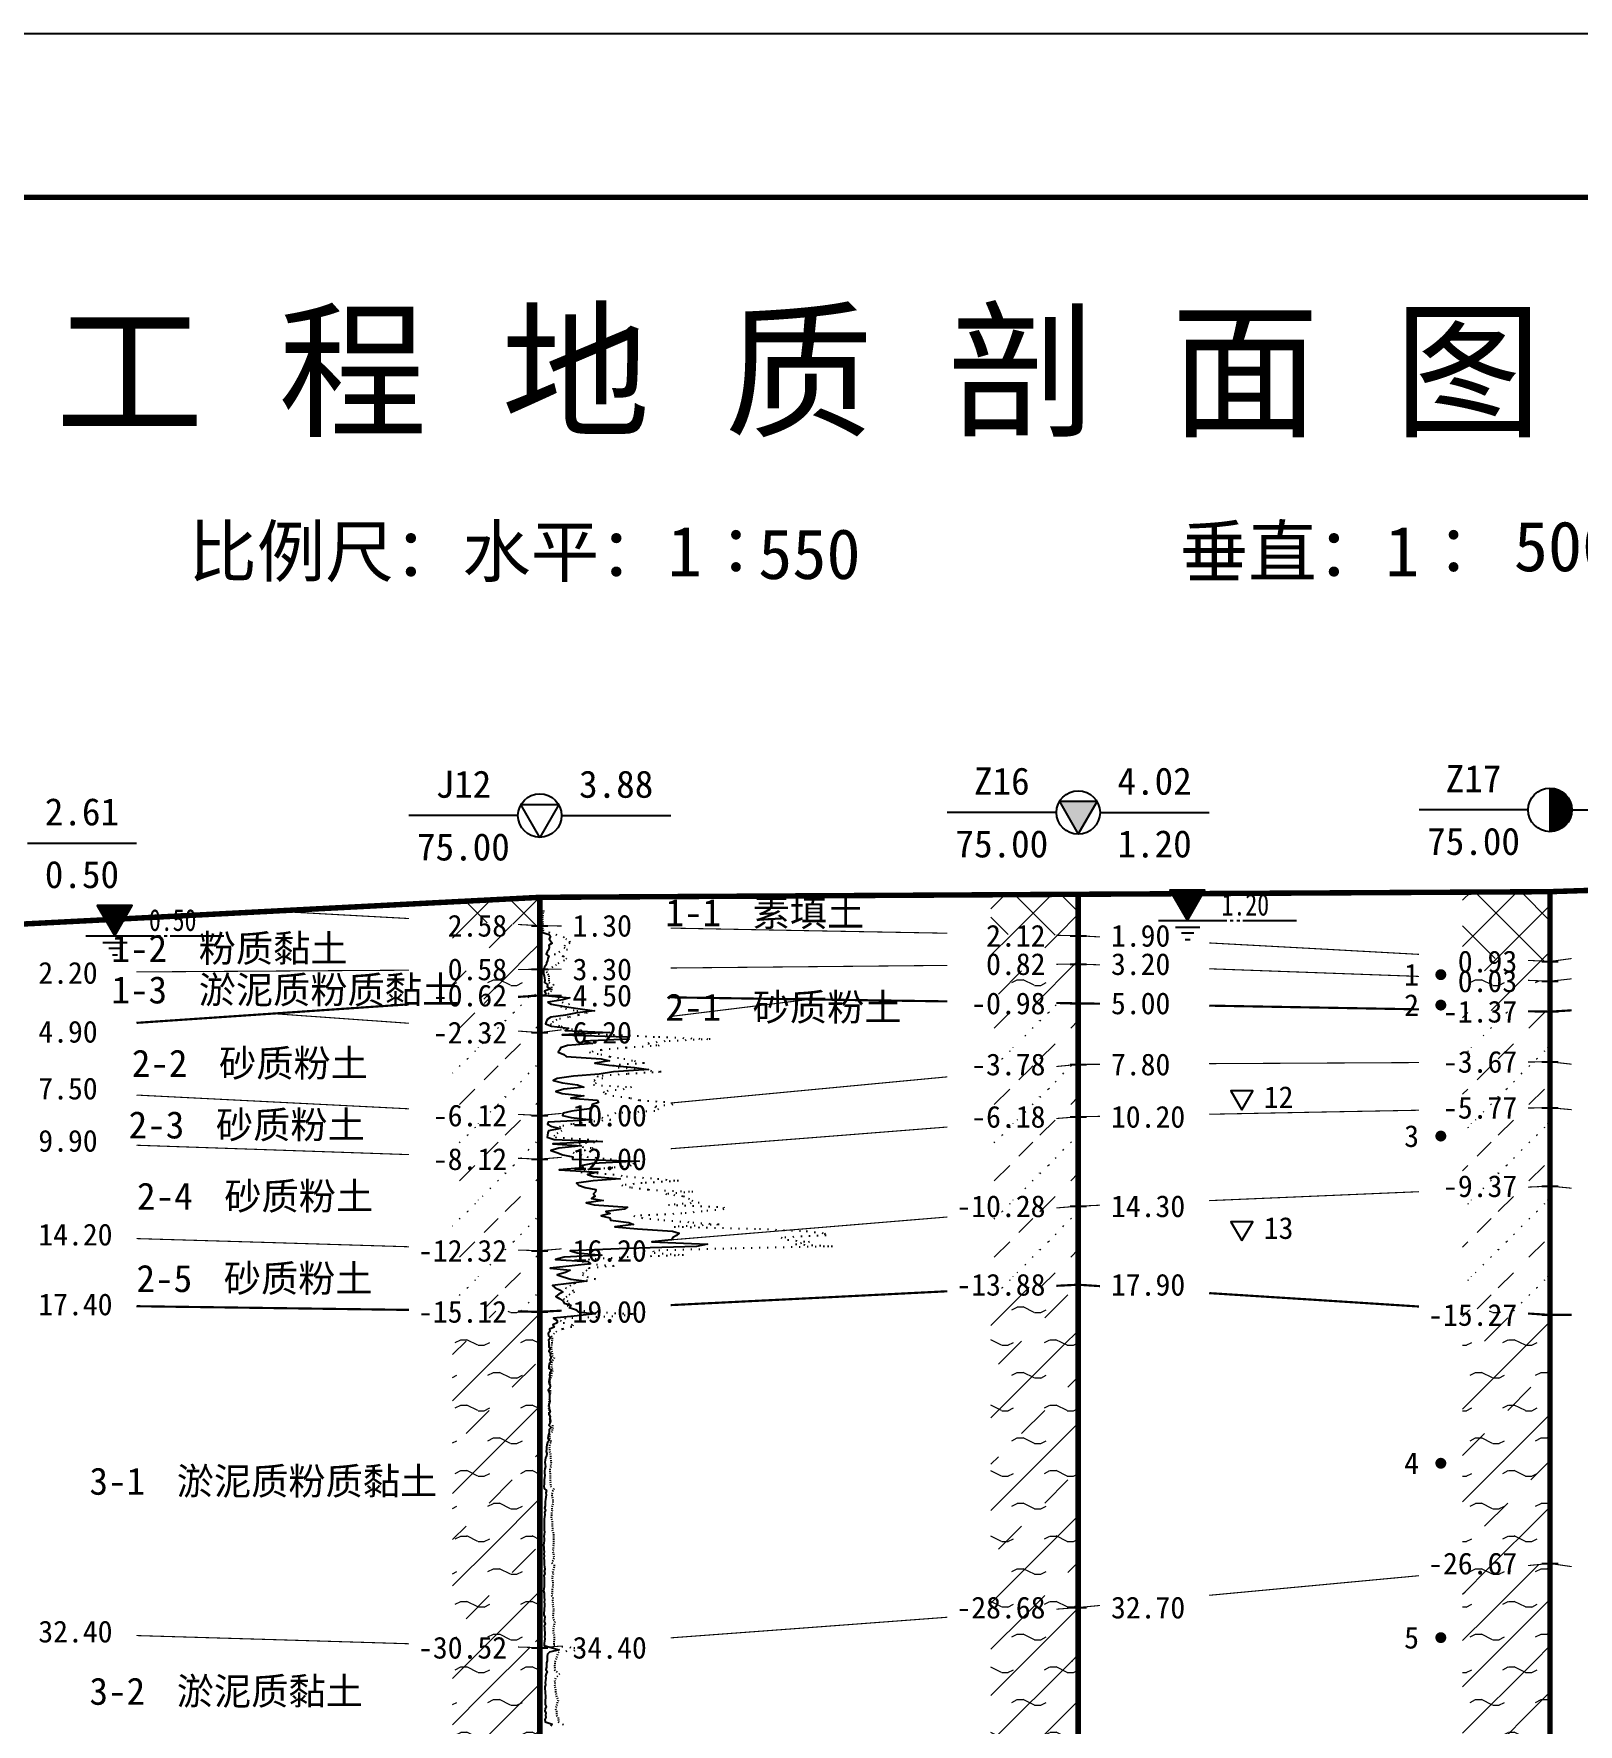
# Model space of a CAD drawing. Extents: x -37 to 3540, y -1485 to 297.
# Drawn here: x 1433.6 to 1575.1, y 142 to 297 of the extents above; entities that cross this region are included whole.
import ezdxf
from ezdxf.enums import TextEntityAlignment as Align

# ---------------------------------------------------------------- set-up
doc = ezdxf.new("R2010")
doc.units = 0
doc.linetypes.add('DOT', pattern=[6.35, 0, -6.35])
doc.layers.get('0').update_dxf_attribs({"linetype": 'CONTINUOUS'})
for name, color, linetype in [('CURVE', 200, 'CONTINUOUS'), ('FRAME', 7, 'CONTINUOUS'), ('HOLE', 41, 'CONTINUOUS'), ('SAMPLE', 1, 'CONTINUOUS'), ('STRATUM', 241, 'CONTINUOUS')]:
    doc.layers.add(name, color=color, linetype=linetype)
doc.layers.add('HATCH', color=7, linetype='CONTINUOUS', lineweight=13)
doc.styles.add('ST', font='')
doc.styles.get('ST').set_extended_font_data('SimSun')
pattern_1 = [(45, (1308.7487, 0), (-2.12132, 2.12132), [10, 0]), (135, (1308.7487, 0), (-2.12132, -2.12132), [10, 0])]
pattern_2 = [(45, (1308.7487, 0), (-4.24264, 4.24264), [10, 0]), (45, (1309.8097, -3.182), (-2.12132, 6.36396), [3, -3])]
pattern_3 = [(45, (1308.7487, 0), (-4.24264, 4.24264), [10, 0]), (45, (1309.8097, -3.182), (-2.12132, 6.36396), [3, -3]), (26.565, (1309.8228, -0.2536), (5.999823, 5.999812), [0.567, -12.849]), (0, (1309.256, -0.2536), (0, 6), [0.567, -5.433]), (26.565, (1307.1674, 0), (5.999823, 5.999812), [0.567, -12.849]), (0, (1307.6745, 0.2536), (0, 6), [0.567, -5.433]), (153.435, (1309.2558, -0.2536), (-5.999818, -5e-06), [1.134, -12.2826]), (26.565, (1312.8228, 2.7464), (5.999823, 5.999812), [0.567, -12.849]), (0, (1312.256, 2.7464), (0, 6), [0.567, -5.433]), (26.565, (1310.1674, 3), (5.999823, 5.999812), [0.567, -12.849]), (0, (1310.6745, 3.2536), (0, 6), [0.567, -5.433]), (153.435, (1312.2558, 2.7464), (-5.999818, -5e-06), [1.134, -12.2826])]
pattern_4 = [(45, (1308.7487, 0), (-7e-07, 6.99998), [1.97196, -7.92754]), (45, (1311.5615, 2.829), (-7e-07, 6.99998), [1.99367, -7.90583]), (45, (1313.816, 5.082), (-7e-07, 6.99998), [1.81361, -8.08588]), (26.565, (1308.7487, 3.5), (7, 7), [0.0965, -15.55598]), (36.8699, (1309.4487, 4.2), (7, 7), [0.19775, -34.80225]), (315, (1312.2487, 6.976), (6.99998, 1e-06), [0.03305, -9.86644]), (26.565, (1312.2487, 0), (7, 7), [0.14475, -15.50773]), (26.565, (1312.9487, 0.7), (7, 7), [0.10528, -15.5472]), (90, (1313.299, 1.05), (-7, -5e-07), [0.02877, -6.97123]), (26.565, (1313.6487, 1.4), (7, 7), [0.09101, -31.21394]), (36.8699, (1314.3487, 2.1), (7, 7), [0.11069, -34.88931]), (45, (1315.0487, 2.8), (-2e-07, 6.99998), [0.10911, -9.79038]), (315, (1315.663, 3.548), (6.99998, 1e-06), [0.03305, -9.86644]), (36.8699, (1310.1487, 4.9), (7, 7), [0.10224, -34.89776]), (53.1301, (1310.8487, 5.6), (14, 21), [0.13438, -34.86562]), (53.1301, (1311.5487, 6.3), (14, 21), [0.12625, -34.87375])]
pattern_5 = [(45, (1308.7487, 0), (-2.12132, 2.12132), [10, 0]), (26.565, (1309.8228, -0.2536), (5.999823, 5.999812), [0.567, -12.849]), (0, (1309.256, -0.2536), (0, 6), [0.567, -5.433]), (26.565, (1307.1674, 0), (5.999823, 5.999812), [0.567, -12.849]), (0, (1307.6745, 0.2536), (0, 6), [0.567, -5.433]), (153.435, (1309.2558, -0.2536), (-5.999818, -5e-06), [1.134, -12.2826]), (26.565, (1312.8228, 2.7464), (5.999823, 5.999812), [0.567, -12.849]), (0, (1312.256, 2.7464), (0, 6), [0.567, -5.433]), (26.565, (1310.1674, 3), (5.999823, 5.999812), [0.567, -12.849]), (0, (1310.6745, 3.2536), (0, 6), [0.567, -5.433]), (153.435, (1312.2558, 2.7464), (-5.999818, -5e-06), [1.134, -12.2826])]

# ---------------------------------------------------------------- blocks, each defined once
blk = doc.blocks.new('图头_剖面图A3')
at = {"style": 'ST'}
for s, height, p in [('工 程 地 质 剖 面 图', 10, (-15.09, 10.79)), ('比例尺：水平：1∶            垂直：1∶', 4.6, (-11.5, -5.76))]:
    blk.add_text(s, height=height, dxfattribs=at).set_placement(p, align=Align.MIDDLE_CENTER)
for tag, height, p in [('01_剖面号', 10, (64.41, 11.39)), ('02_横向比例', 4.6, (-18.82, -5.99)), ('03＿纵向比例', 4.6, (50.43, -5.28))]:
    blk.add_attdef(tag, text='', height=height, dxfattribs=at).set_placement(p, align=Align.MIDDLE_LEFT)
blk = doc.blocks.new('H_cpt_hole')
for p, q in [((-1.73, 1), (1.73, 1)), ((0, -2), (-1.73, 1)), ((1.73, 1), (0, -2))]:
    blk.add_line(p, q)
blk.add_circle((0, 0), 2)
blk = doc.blocks.new('H_spt_hole')
blk.add_hatch(color=256).paths.add_polyline_path([(1.73, 1), (-1.73, 1), (0, -2)])
blk.add_lwpolyline([(0, -2), (1.73, 1), (-1.73, 1)], close=True)
blk.add_circle((0, 0), 2)
blk = doc.blocks.new('H_sam_hole')
blk.add_line((0, 2), (0, -2))
at = {"const_width": 2}
blk.add_lwpolyline([(0, -1, 0.414214), (1, 0, 0.414214), (0, 1, 1)], format="xyb", dxfattribs=at)
blk.add_circle((0, 0), 2)
blk = doc.blocks.new('SampleSoilUndisturbed')
at = {"const_width": 0.5}
blk.add_lwpolyline([(-0.25, 0, 1), (0.25, 0, 1)], format="xyb", close=True, dxfattribs=at)
blk = doc.blocks.new('TrigonHollow')
blk.add_lwpolyline([(0, -1.15), (1, 0.58), (-1, 0.58)], close=True)
blk = doc.blocks.new('Gwl')
blk.add_lwpolyline([(0, 0, 0, 3.22, 0), (0, 2.79, 3.22, 3.22, 0)], format="xyseb")
blk.add_lwpolyline([(0, 0), (1.61, 2.79), (-1.61, 2.79)], close=True)
for points in [[(-2.63, 0), (3.61, 0)], [(3.93, 0), (4.21, 0)], [(4.53, 0), (4.8, 0)], [(5.09, 0), (9.99, 0)], [(-1.09, -0.61), (1.16, -0.61)], [(-0.54, -1.14), (0.61, -1.14)], [(-0.19, -1.74), (0.26, -1.74)]]:
    blk.add_lwpolyline(points)
at = {"style": 'ST', "width": 0.8}
blk.add_attdef('*GWL', (3.14, 0.45), '', height=2, dxfattribs=at)

msp = doc.modelspace()

# ---------------------------------------------------------------- hatches: boundary and pattern name
at = {"layer": 'HATCH'}
h = msp.add_hatch(dxfattribs=at)
h.set_pattern_fill('STT', color=50, style=0)
h.set_pattern_definition(pattern_1)
h.paths.add_polyline_path([(1479.92, 217.82), (1471.92, 217.41), (1471.92, 215.66), (1479.92, 215.22)])
h.paths.add_polyline_path([(1470.71, 213.73), (1477.41, 213.73), (1477.41, 216.67), (1470.71, 216.67)], flags=9)
h = msp.add_hatch(dxfattribs=at)
h.set_pattern_fill('STT', color=50, style=0)
h.set_pattern_definition(pattern_1)
h.paths.add_polyline_path([(1529.26, 218.1), (1521.26, 218.06), (1521.26, 214.45), (1529.26, 214.3)])
h.paths.add_polyline_path([(1520.05, 212.81), (1526.75, 212.81), (1526.75, 215.73), (1520.05, 215.73)], flags=9)
h = msp.add_hatch(dxfattribs=at)
h.set_pattern_fill('STT', color=50, style=0)
h.set_pattern_definition(pattern_1)
h.paths.add_polyline_path([(1572.49, 218.34), (1564.49, 218.29), (1564.49, 212.37), (1572.49, 211.94)])
h.paths.add_polyline_path([(1563.28, 210.45), (1569.97, 210.45), (1569.97, 213.38), (1563.28, 213.38)], flags=9)
h = msp.add_hatch(dxfattribs=at)
h.set_pattern_fill('FZNT', color=32, style=0)
h.set_pattern_definition(pattern_2)
h.paths.add_polyline_path([(1479.92, 215.22), (1471.92, 215.66), (1471.92, 211.17), (1479.92, 211.22)])
h.paths.add_polyline_path([(1470.71, 209.73), (1477.41, 209.73), (1477.41, 212.67), (1470.71, 212.67)], flags=9)
h.paths.add_polyline_path([(1470.71, 213.73), (1477.41, 213.73), (1477.41, 216.67), (1470.71, 216.67)], flags=9)
h = msp.add_hatch(dxfattribs=at)
h.set_pattern_fill('FZNT', color=32, style=0)
h.set_pattern_definition(pattern_2)
h.paths.add_polyline_path([(1529.26, 214.3), (1521.26, 214.45), (1521.26, 211.62), (1529.26, 211.7)])
h.paths.add_polyline_path([(1520.05, 210.21), (1526.75, 210.21), (1526.75, 213.15), (1520.05, 213.15)], flags=9)
h.paths.add_polyline_path([(1520.05, 212.81), (1526.75, 212.81), (1526.75, 215.73), (1520.05, 215.73)], flags=9)
h = msp.add_hatch(dxfattribs=at)
h.set_pattern_fill('YNFNT', color=251, style=0)
h.set_pattern_definition(pattern_3)
h.paths.add_polyline_path([(1479.92, 211.22), (1471.92, 211.17), (1471.92, 208.28), (1479.92, 208.82)])
h.paths.add_polyline_path([(1469.28, 207.33), (1477.41, 207.33), (1477.41, 210.27), (1469.28, 210.27)], flags=9)
h.paths.add_polyline_path([(1470.71, 209.73), (1477.41, 209.73), (1477.41, 212.67), (1470.71, 212.67)], flags=9)
h = msp.add_hatch(dxfattribs=at)
h.set_pattern_fill('YNFNT', color=251, style=0)
h.set_pattern_definition(pattern_3)
h.paths.add_polyline_path([(1529.26, 211.7), (1521.26, 211.62), (1521.26, 208.22), (1529.26, 208.1)])
h.paths.add_polyline_path([(1518.62, 206.61), (1526.75, 206.61), (1526.75, 209.55), (1518.62, 209.55)], flags=9)
h.paths.add_polyline_path([(1520.05, 210.21), (1526.75, 210.21), (1526.75, 213.15), (1520.05, 213.15)], flags=9)
h = msp.add_hatch(dxfattribs=at)
h.set_pattern_fill('FZNT', color=32, style=0)
h.set_pattern_definition(pattern_2)
h.paths.add_polyline_path([(1572.49, 211.94), (1564.49, 212.37), (1564.49, 210.42), (1572.49, 210.13)])
h.paths.add_polyline_path([(1563.28, 208.65), (1569.97, 208.65), (1569.97, 211.58), (1563.28, 211.58)], flags=9)
h.paths.add_polyline_path([(1563.28, 210.45), (1569.97, 210.45), (1569.97, 213.38), (1563.28, 213.38)], flags=9)
h = msp.add_hatch(dxfattribs=at)
h.set_pattern_fill('YNFNT', color=251, style=0)
h.set_pattern_definition(pattern_3)
h.paths.add_polyline_path([(1572.49, 210.13), (1564.49, 210.42), (1564.49, 207.48), (1572.49, 207.34)])
h.paths.add_polyline_path([(1561.85, 205.85), (1569.97, 205.85), (1569.97, 208.78), (1561.85, 208.78)], flags=9)
h.paths.add_polyline_path([(1563.28, 208.65), (1569.97, 208.65), (1569.97, 211.58), (1563.28, 211.58)], flags=9)
h = msp.add_hatch(dxfattribs=at)
h.set_pattern_fill('SZFT', color=52, style=0)
h.set_pattern_definition(pattern_4)
h.paths.add_polyline_path([(1479.92, 208.82), (1471.92, 208.28), (1471.92, 205.99), (1479.92, 205.42)])
h.paths.add_polyline_path([(1469.28, 203.93), (1477.41, 203.93), (1477.41, 206.87), (1469.28, 206.87)], flags=9)
h.paths.add_polyline_path([(1469.28, 207.33), (1477.41, 207.33), (1477.41, 210.27), (1469.28, 210.27)], flags=9)
h = msp.add_hatch(dxfattribs=at)
h.set_pattern_fill('SZFT', color=52, style=0)
h.set_pattern_definition(pattern_4)
h.paths.add_polyline_path([(1529.26, 208.1), (1521.26, 208.22), (1521.26, 201.74), (1529.26, 202.5)])
h.paths.add_polyline_path([(1518.62, 201.01), (1526.75, 201.01), (1526.75, 203.95), (1518.62, 203.95)], flags=9)
h.paths.add_polyline_path([(1518.62, 206.61), (1526.75, 206.61), (1526.75, 209.55), (1518.62, 209.55)], flags=9)
h = msp.add_hatch(dxfattribs=at)
h.set_pattern_fill('SZFT', color=52, style=0)
h.set_pattern_definition(pattern_4)
h.paths.add_polyline_path([(1572.49, 207.34), (1564.49, 207.48), (1564.49, 202.69), (1572.49, 202.74)])
h.paths.add_polyline_path([(1561.85, 201.25), (1569.97, 201.25), (1569.97, 204.18), (1561.85, 204.18)], flags=9)
h.paths.add_polyline_path([(1561.85, 205.85), (1569.97, 205.85), (1569.97, 208.78), (1561.85, 208.78)], flags=9)
h = msp.add_hatch(dxfattribs=at)
h.set_pattern_fill('SZFT', color=52, style=0)
h.set_pattern_definition(pattern_4)
h.paths.add_polyline_path([(1479.92, 205.42), (1471.92, 205.99), (1471.92, 198.23), (1479.92, 197.82)])
h.paths.add_polyline_path([(1469.28, 196.33), (1477.41, 196.33), (1477.41, 199.27), (1469.28, 199.27)], flags=9)
h.paths.add_polyline_path([(1469.28, 203.93), (1477.41, 203.93), (1477.41, 206.87), (1469.28, 206.87)], flags=9)
h = msp.add_hatch(dxfattribs=at)
h.set_pattern_fill('SZFT', color=52, style=0)
h.set_pattern_definition(pattern_4)
h.paths.add_polyline_path([(1529.26, 202.5), (1521.26, 201.74), (1521.26, 197.07), (1529.26, 197.7)])
h.paths.add_polyline_path([(1518.62, 196.21), (1526.75, 196.21), (1526.75, 199.15), (1518.62, 199.15)], flags=9)
h.paths.add_polyline_path([(1518.62, 201.01), (1526.75, 201.01), (1526.75, 203.95), (1518.62, 203.95)], flags=9)
h = msp.add_hatch(dxfattribs=at)
h.set_pattern_fill('SZFT', color=52, style=0)
h.set_pattern_definition(pattern_4)
h.paths.add_polyline_path([(1572.49, 202.74), (1564.49, 202.69), (1564.49, 198.38), (1572.49, 198.53)])
h.paths.add_polyline_path([(1561.85, 197.05), (1569.97, 197.05), (1569.97, 199.95), (1561.85, 199.95)], flags=9)
h.paths.add_polyline_path([(1561.85, 201.25), (1569.97, 201.25), (1569.97, 204.18), (1561.85, 204.18)], flags=9)
h = msp.add_hatch(dxfattribs=at)
h.set_pattern_fill('SZFT', color=52, style=0)
h.set_pattern_definition(pattern_4)
h.paths.add_polyline_path([(1572.49, 198.53), (1564.49, 198.38), (1564.49, 191), (1572.49, 191.34)])
h.paths.add_polyline_path([(1561.85, 189.85), (1569.97, 189.85), (1569.97, 192.78), (1561.85, 192.78)], flags=9)
h.paths.add_polyline_path([(1561.85, 197.05), (1569.97, 197.05), (1569.97, 199.95), (1561.85, 199.95)], flags=9)
h = msp.add_hatch(dxfattribs=at)
h.set_pattern_fill('SZFT', color=52, style=0)
h.set_pattern_definition(pattern_4)
h.paths.add_polyline_path([(1479.92, 197.82), (1471.92, 198.23), (1471.92, 194.1), (1479.92, 193.82)])
h.paths.add_polyline_path([(1469.28, 192.33), (1477.41, 192.33), (1477.41, 195.27), (1469.28, 195.27)], flags=9)
h.paths.add_polyline_path([(1469.28, 196.33), (1477.41, 196.33), (1477.41, 199.27), (1469.28, 199.27)], flags=9)
h = msp.add_hatch(dxfattribs=at)
h.set_pattern_fill('SZFT', color=52, style=0)
h.set_pattern_definition(pattern_4)
h.paths.add_polyline_path([(1529.26, 197.7), (1521.26, 197.07), (1521.26, 188.84), (1529.26, 189.5)])
h.paths.add_polyline_path([(1517.19, 188.01), (1526.75, 188.01), (1526.75, 190.95), (1517.19, 190.95)], flags=9)
h.paths.add_polyline_path([(1518.62, 196.21), (1526.75, 196.21), (1526.75, 199.15), (1518.62, 199.15)], flags=9)
h = msp.add_hatch(dxfattribs=at)
h.set_pattern_fill('SZFT', color=52, style=0)
h.set_pattern_definition(pattern_4)
h.paths.add_polyline_path([(1479.92, 193.82), (1471.92, 194.1), (1471.92, 185.66), (1479.92, 185.42)])
h.paths.add_polyline_path([(1467.85, 183.93), (1477.41, 183.93), (1477.41, 186.87), (1467.85, 186.87)], flags=9)
h.paths.add_polyline_path([(1469.28, 192.33), (1477.41, 192.33), (1477.41, 195.27), (1469.28, 195.27)], flags=9)
h = msp.add_hatch(dxfattribs=at)
h.set_pattern_fill('SZFT', color=52, style=0)
h.set_pattern_definition(pattern_4)
h.paths.add_polyline_path([(1572.49, 191.34), (1564.49, 191), (1564.49, 180.05), (1572.49, 179.53)])
h.paths.add_polyline_path([(1560.42, 178.05), (1569.97, 178.05), (1569.97, 180.97), (1560.42, 180.97)], flags=9)
h.paths.add_polyline_path([(1561.85, 189.85), (1569.97, 189.85), (1569.97, 192.78), (1561.85, 192.78)], flags=9)
h = msp.add_hatch(dxfattribs=at)
h.set_pattern_fill('SZFT', color=52, style=0)
h.set_pattern_definition(pattern_4)
h.paths.add_polyline_path([(1529.26, 189.5), (1521.26, 188.84), (1521.26, 181.9), (1529.26, 182.3)])
h.paths.add_polyline_path([(1517.19, 180.81), (1526.75, 180.81), (1526.75, 183.75), (1517.19, 183.75)], flags=9)
h.paths.add_polyline_path([(1517.19, 188.01), (1526.75, 188.01), (1526.75, 190.95), (1517.19, 190.95)], flags=9)
h = msp.add_hatch(dxfattribs=at)
h.set_pattern_fill('SZFT', color=52, style=0)
h.set_pattern_definition(pattern_4)
h.paths.add_polyline_path([(1479.92, 185.42), (1471.92, 185.66), (1471.92, 179.93), (1479.92, 179.82)])
h.paths.add_polyline_path([(1467.85, 178.34), (1477.41, 178.34), (1477.41, 181.25), (1467.85, 181.25)], flags=9)
h.paths.add_polyline_path([(1467.85, 183.93), (1477.41, 183.93), (1477.41, 186.87), (1467.85, 186.87)], flags=9)
h = msp.add_hatch(dxfattribs=at)
h.set_pattern_fill('YNFNT', color=251, style=0)
h.set_pattern_definition(pattern_3)
h.paths.add_polyline_path([(1529.26, 182.3), (1521.26, 181.9), (1521.26, 152.1), (1529.26, 152.7)])
h.paths.add_polyline_path([(1517.19, 151.21), (1526.75, 151.21), (1526.75, 154.15), (1517.19, 154.15)], flags=9)
h.paths.add_polyline_path([(1517.19, 180.81), (1526.75, 180.81), (1526.75, 183.75), (1517.19, 183.75)], flags=9)
h = msp.add_hatch(dxfattribs=at)
h.set_pattern_fill('YNFNT', color=251, style=0)
h.set_pattern_definition(pattern_3)
h.paths.add_polyline_path([(1479.92, 179.82), (1471.92, 179.93), (1471.92, 149.26), (1479.92, 149.02)])
h.paths.add_polyline_path([(1467.85, 147.53), (1477.41, 147.53), (1477.41, 150.47), (1467.85, 150.47)], flags=9)
h.paths.add_polyline_path([(1467.85, 178.34), (1477.41, 178.34), (1477.41, 181.25), (1467.85, 181.25)], flags=9)
h = msp.add_hatch(dxfattribs=at)
h.set_pattern_fill('YNFNT', color=251, style=0)
h.set_pattern_definition(pattern_3)
h.paths.add_polyline_path([(1572.49, 179.53), (1564.49, 180.05), (1564.49, 155.99), (1572.49, 156.74)])
h.paths.add_polyline_path([(1560.42, 155.25), (1569.97, 155.25), (1569.97, 158.18), (1560.42, 158.18)], flags=9)
h.paths.add_polyline_path([(1560.42, 178.05), (1569.97, 178.05), (1569.97, 180.97), (1560.42, 180.97)], flags=9)
h = msp.add_hatch(dxfattribs=at)
h.set_pattern_fill('YNNT', color=251, style=0)
h.set_pattern_definition(pattern_5)
h.paths.add_polyline_path([(1572.49, 156.74), (1564.49, 155.99), (1564.49, 138.62), (1572.49, 138.34)])
h.paths.add_polyline_path([(1560.42, 136.85), (1569.97, 136.85), (1569.97, 139.78), (1560.42, 139.78)], flags=9)
h.paths.add_polyline_path([(1560.42, 155.25), (1569.97, 155.25), (1569.97, 158.18), (1560.42, 158.18)], flags=9)
h = msp.add_hatch(dxfattribs=at)
h.set_pattern_fill('YNNT', color=251, style=0)
h.set_pattern_definition(pattern_5)
h.paths.add_polyline_path([(1529.26, 152.7), (1521.26, 152.1), (1521.26, 139.73), (1529.26, 139.9)])
h.paths.add_polyline_path([(1517.19, 138.41), (1526.75, 138.41), (1526.75, 141.35), (1517.19, 141.35)], flags=9)
h.paths.add_polyline_path([(1517.19, 151.21), (1526.75, 151.21), (1526.75, 154.15), (1517.19, 154.15)], flags=9)
h = msp.add_hatch(dxfattribs=at)
h.set_pattern_fill('YNNT', color=251, style=0)
h.set_pattern_definition(pattern_5)
h.paths.add_polyline_path([(1479.92, 149.02), (1471.92, 149.26), (1471.92, 138.97), (1479.92, 138.82)])
h.paths.add_polyline_path([(1467.85, 137.33), (1477.41, 137.33), (1477.41, 140.27), (1467.85, 140.27)], flags=9)
h.paths.add_polyline_path([(1467.85, 147.53), (1477.41, 147.53), (1477.41, 150.47), (1467.85, 150.47)], flags=9)

# ---------------------------------------------------------------- linework, layer by layer
at = {"layer": 'CURVE', "color": 100, "linetype": 'DOT', "ltscale": 0.1}
msp.add_lwpolyline([(1479.92, 217.42), (1479.92, 217.22), (1479.93, 217.02), (1479.93, 216.82), (1480.27, 216.62), (1480.23, 216.42), (1480.19, 216.22), (1480.16, 216.02), (1480.14, 215.82), (1480.18, 215.62), (1480.2, 215.42), (1480.19, 215.22), (1480.18, 215.02), (1480.18, 214.82), (1480.73, 214.62), (1481.38, 214.42), (1482.07, 214.22), (1482.29, 214.02), (1482.65, 213.82), (1482.67, 213.62), (1482.22, 213.42), (1482.12, 213.22), (1482.47, 213.02), (1481.76, 212.82), (1481.25, 212.62), (1482.07, 212.42), (1482.38, 212.22), (1482.19, 212.02), (1481.66, 211.82), (1481.43, 211.62), (1481.11, 211.42), (1480.7, 211.22), (1480.53, 211.02), (1480.67, 210.82), (1480.74, 210.62), (1480.75, 210.42), (1480.74, 210.22), (1480.74, 210.02), (1481.21, 209.82), (1481, 209.62), (1481, 209.42), (1480.97, 209.22), (1480.64, 209.02), (1481.14, 208.82), (1481.65, 208.62), (1481.47, 208.42), (1481.96, 208.22), (1482.65, 208.02), (1481.84, 207.82), (1482.26, 207.62), (1483.3, 207.42), (1484.26, 207.22), (1483.46, 207.02), (1482.55, 206.82), (1481.47, 206.62), (1481.17, 206.42), (1480.9, 206.22), (1481.85, 206.02), (1482.09, 205.82), (1483.8, 205.62), (1483.08, 205.42), (1486.65, 205.22), (1490.81, 205.02), (1495.53, 204.82), (1491.4, 204.62), (1489.83, 204.42), (1490.86, 204.22), (1487.84, 204.02), (1485.54, 203.82), (1484.46, 203.62), (1485.52, 203.42), (1486.32, 203.22), (1487.61, 203.02), (1488.6, 202.82), (1489.5, 202.62), (1486.63, 202.42), (1487.09, 202.22), (1489.34, 202.02), (1491.03, 201.82), (1487.92, 201.62), (1485.16, 201.42), (1485.7, 201.22), (1484.86, 201.02), (1485.07, 200.82), (1484.84, 200.62), (1488.33, 200.42), (1487.65, 200.22), (1485.77, 200.02), (1485.89, 199.82), (1486.61, 199.62), (1488.22, 199.42), (1489.07, 199.22), (1491.98, 199.02), (1492.11, 198.82), (1490.47, 198.62), (1490.79, 198.42), (1490.47, 198.22), (1486.89, 198.02), (1486.21, 197.82), (1485.6, 197.62), (1486.43, 197.42), (1484.52, 197.22), (1482.84, 197.02), (1481.79, 196.82), (1481.61, 196.62), (1481.95, 196.42), (1481.58, 196.22), (1481.2, 196.02), (1481.34, 195.82), (1484.32, 195.62), (1485.67, 195.42), (1483.63, 195.22), (1483.08, 195.02), (1484.8, 194.82), (1484.08, 194.62), (1482.97, 194.42), (1483.67, 194.22), (1484.24, 194.02), (1486.38, 193.82), (1487.26, 193.62), (1488.51, 193.42), (1488.3, 193.22), (1486.62, 193.02), (1484.03, 192.82), (1483.69, 192.62), (1486.65, 192.42), (1487.87, 192.22), (1490.72, 192.02), (1492.62, 191.82), (1489.29, 191.62), (1487.43, 191.42), (1488.31, 191.22), (1489.88, 191.02), (1493.94, 190.82), (1491.46, 190.62), (1493.09, 190.42), (1493.56, 190.22), (1493.86, 190.02), (1494.53, 189.82), (1491.72, 189.62), (1496.75, 189.42), (1496.79, 189.22), (1494.8, 189.02), (1492.93, 188.82), (1488.54, 188.62), (1489.27, 188.42), (1491.29, 188.22), (1493.95, 188.02), (1496.37, 187.82), (1492.24, 187.62), (1500.04, 187.42), (1504.34, 187.22), (1506.02, 187.02), (1506.15, 186.82), (1502.04, 186.62), (1502.63, 186.42), (1504.63, 186.22), (1503.36, 186.02), (1506.73, 185.82), (1497.53, 185.62), (1490.3, 185.42), (1490.4, 185.22), (1493.08, 185.02), (1488.02, 184.82), (1484.46, 184.62), (1483.82, 184.42), (1484.38, 184.22), (1486.73, 184.02), (1484.41, 183.82), (1484.23, 183.62), (1483.88, 183.42), (1483.84, 183.22), (1484.24, 183.02), (1485.01, 182.82), (1483.9, 182.62), (1483.1, 182.42), (1482.77, 182.22), (1482.26, 182.02), (1482.91, 181.82), (1483.11, 181.62), (1482.66, 181.42), (1482.4, 181.22), (1482.1, 181.02), (1482.41, 180.82), (1482.6, 180.62), (1482.45, 180.42), (1482.61, 180.22), (1483.22, 180.02), (1484.57, 179.82), (1488.46, 179.62), (1487.35, 179.42), (1482.27, 179.22), (1481.79, 179.02), (1482.07, 178.82), (1482.95, 178.62), (1482.84, 178.42), (1482.01, 178.22), (1481.45, 178.02), (1481.24, 177.82), (1480.97, 177.62), (1481.06, 177.42), (1481.04, 177.22), (1481.02, 177.02), (1481, 176.82), (1480.97, 176.62), (1480.97, 176.42), (1481, 176.22), (1481.04, 176.02), (1481.06, 175.82), (1481.24, 175.62), (1481.14, 175.42), (1481.02, 175.22), (1480.98, 175.02), (1480.97, 174.82), (1481.01, 174.62), (1481.08, 174.42), (1480.99, 174.22), (1480.98, 174.02), (1480.94, 173.82), (1480.85, 173.62), (1480.83, 173.42), (1480.85, 173.22), (1480.94, 173.02), (1480.78, 172.82), (1480.87, 172.62), (1480.88, 172.42), (1480.83, 172.22), (1480.8, 172.02), (1480.8, 171.82), (1480.77, 171.62), (1480.74, 171.42), (1480.73, 171.22), (1480.73, 171.02), (1480.78, 170.82), (1480.74, 170.62), (1480.75, 170.42), (1480.87, 170.22), (1480.81, 170.02), (1480.85, 169.82), (1480.81, 169.62), (1481.08, 169.42), (1481.11, 169.22), (1481.04, 169.02), (1481.06, 168.82), (1480.81, 168.62), (1480.81, 168.42), (1480.82, 168.22), (1480.94, 168.02), (1480.92, 167.82), (1480.82, 167.62), (1480.79, 167.42), (1480.81, 167.22), (1480.82, 167.02), (1480.88, 166.82), (1480.9, 166.62), (1480.89, 166.42), (1480.92, 166.22), (1480.95, 166.02), (1480.91, 165.82), (1480.93, 165.62), (1480.83, 165.42), (1480.84, 165.22), (1480.86, 165.02), (1480.86, 164.82), (1480.87, 164.62), (1480.87, 164.42), (1480.88, 164.22), (1480.89, 164.02), (1480.89, 163.82), (1481.21, 163.62), (1481.13, 163.42), (1481.04, 163.22), (1481.02, 163.02), (1481.05, 162.82), (1481.1, 162.62), (1481.12, 162.42), (1481.11, 162.22), (1481.05, 162.02), (1481.01, 161.82), (1481.04, 161.62), (1481, 161.42), (1481, 161.22), (1480.97, 161.02), (1480.98, 160.82), (1481.06, 160.62), (1481.06, 160.42), (1481.05, 160.22), (1481.08, 160.02), (1481.06, 159.82), (1481.13, 159.62), (1481.18, 159.42), (1481.17, 159.22), (1481.16, 159.02), (1481.16, 158.82), (1481.17, 158.62), (1481.18, 158.42), (1481.13, 158.22), (1481.13, 158.02), (1481.12, 157.82), (1481.18, 157.62), (1481.17, 157.42), (1481.22, 157.22), (1481.15, 157.02), (1481.02, 156.82), (1481.24, 156.62), (1481.23, 156.42), (1481.18, 156.22), (1481.07, 156.02), (1481.13, 155.82), (1481.08, 155.62), (1481.05, 155.42), (1481.08, 155.22), (1481.1, 155.02), (1481.12, 154.82), (1481.12, 154.62), (1481.04, 154.42), (1481.05, 154.22), (1481.06, 154.02), (1480.99, 153.82), (1481.11, 153.62), (1481.09, 153.42), (1481.1, 153.22), (1481.09, 153.02), (1481.11, 152.82), (1481.17, 152.62), (1481.16, 152.42), (1481.13, 152.22), (1481.13, 152.02), (1481.12, 151.82), (1481.17, 151.62), (1481.3, 151.42), (1481.24, 151.22), (1481.2, 151.02), (1481.17, 150.82), (1481.13, 150.62), (1481.15, 150.42), (1481.21, 150.22), (1481.25, 150.02), (1481.24, 149.82), (1481.21, 149.62), (1481.19, 149.42), (1481.21, 149.22), (1483.03, 149.02), (1483.86, 148.82), (1481.66, 148.62), (1481.54, 148.42), (1481.48, 148.22), (1481.43, 148.02), (1481.32, 147.82), (1481.3, 147.62), (1481.27, 147.42), (1481.29, 147.22), (1481.27, 147.02), (1481.43, 146.82), (1481.73, 146.62), (1481.53, 146.42), (1481.36, 146.22), (1481.28, 146.02), (1481.3, 145.82), (1481.27, 145.62), (1481.3, 145.42), (1481.35, 145.22), (1481.36, 145.02), (1481.38, 144.82), (1481.43, 144.62), (1481.5, 144.42), (1481.59, 144.22), (1481.52, 144.02), (1481.47, 143.82), (1481.41, 143.62), (1481.36, 143.42), (1481.44, 143.22), (1481.46, 143.02), (1481.46, 142.82), (1481.59, 142.62), (1481.62, 142.42), (1481.61, 142.22), (1482, 142.02), (1482.3, 141.82)], dxfattribs=at)
at = {"layer": 'CURVE', "color": 30, "linetype": 'Continuous'}
msp.add_lwpolyline([(1480.04, 217.42), (1480.06, 217.22), (1480.04, 217.02), (1480.04, 216.82), (1479.99, 216.62), (1480.03, 216.42), (1480.03, 216.22), (1480.06, 216.02), (1480.05, 215.82), (1480.05, 215.62), (1480.06, 215.42), (1480.05, 215.22), (1480.05, 215.02), (1480.05, 214.82), (1480.06, 214.62), (1480.79, 214.42), (1480.89, 214.22), (1480.78, 214.02), (1480.9, 213.82), (1481.04, 213.62), (1480.75, 213.42), (1480.79, 213.22), (1480.73, 213.02), (1480.6, 212.82), (1480.5, 212.62), (1480.75, 212.42), (1480.65, 212.22), (1480.63, 212.02), (1480.52, 211.82), (1480.49, 211.62), (1480.35, 211.42), (1480.27, 211.22), (1480.27, 211.02), (1480.27, 210.82), (1480.33, 210.62), (1480.34, 210.42), (1480.38, 210.22), (1480.36, 210.02), (1480.62, 209.82), (1480.59, 209.62), (1480.91, 209.42), (1480.35, 209.22), (1480.46, 209.02), (1480.38, 208.82), (1482.68, 208.62), (1482.03, 208.42), (1480.65, 208.22), (1480.96, 208.02), (1482.17, 207.82), (1483.39, 207.62), (1484.94, 207.42), (1483.33, 207.22), (1482.28, 207.02), (1480.93, 206.82), (1480.6, 206.62), (1480.49, 206.42), (1480.43, 206.22), (1480.98, 206.02), (1482.56, 205.82), (1482.24, 205.62), (1486.33, 205.42), (1481.97, 205.22), (1487.88, 205.02), (1488.11, 204.82), (1483.85, 204.62), (1484.75, 204.42), (1482.45, 204.22), (1481.82, 204.02), (1481.72, 203.82), (1481.61, 203.62), (1482.11, 203.42), (1482.34, 203.22), (1485.54, 203.02), (1486.3, 202.82), (1484.97, 202.62), (1486.25, 202.42), (1488.59, 202.22), (1489.87, 202.02), (1486.68, 201.82), (1485.36, 201.62), (1483.01, 201.42), (1481.51, 201.22), (1481.15, 201.02), (1481.99, 200.82), (1483.37, 200.62), (1483.94, 200.42), (1482.13, 200.22), (1481.39, 200.02), (1481.98, 199.82), (1483.94, 199.62), (1482.75, 199.42), (1485.17, 199.22), (1485.29, 199.02), (1484.72, 198.82), (1484.65, 198.62), (1484.44, 198.42), (1482.84, 198.22), (1482.05, 198.02), (1481.99, 197.82), (1482.79, 197.62), (1484.69, 197.42), (1480.69, 197.22), (1480.63, 197.02), (1481.01, 196.82), (1481.81, 196.62), (1480.72, 196.42), (1480.65, 196.22), (1480.61, 196.02), (1480.6, 195.82), (1481.25, 195.62), (1485.62, 195.42), (1481.11, 195.22), (1483.71, 195.02), (1481.66, 194.82), (1480.92, 194.62), (1481.49, 194.42), (1482.04, 194.22), (1482.95, 194.02), (1482.91, 193.82), (1489.01, 193.62), (1484.74, 193.42), (1483.83, 193.22), (1483.87, 193.02), (1481.68, 192.82), (1485.24, 192.62), (1484.28, 192.42), (1484.84, 192.22), (1487.28, 192.02), (1484.81, 191.82), (1483.27, 191.62), (1483.47, 191.42), (1484.07, 191.22), (1485.04, 191.02), (1485.03, 190.82), (1484.85, 190.62), (1484.98, 190.42), (1484.67, 190.22), (1485.72, 190.02), (1484.17, 189.82), (1484.91, 189.62), (1487.97, 189.42), (1487.69, 189.22), (1485.97, 189.02), (1486.38, 188.82), (1485.54, 188.62), (1486.33, 188.42), (1486.41, 188.22), (1488.08, 188.02), (1488.51, 187.82), (1486.78, 187.62), (1488.87, 187.42), (1492.09, 187.22), (1492.69, 187.02), (1492.45, 186.82), (1492.11, 186.62), (1491.98, 186.42), (1490.19, 186.22), (1495.29, 186.02), (1494.29, 185.82), (1487.94, 185.62), (1482.71, 185.42), (1483.35, 185.22), (1485.59, 185.02), (1482.16, 184.82), (1481.37, 184.62), (1484.31, 184.42), (1484.58, 184.22), (1482.89, 184.02), (1480.88, 183.82), (1482.7, 183.62), (1482.27, 183.42), (1481.52, 183.22), (1482.05, 183.02), (1482.76, 182.82), (1484.22, 182.62), (1482.57, 182.42), (1481.09, 182.22), (1481.32, 182.02), (1481.72, 181.82), (1482.02, 181.62), (1481.66, 181.42), (1481.39, 181.22), (1481.74, 181.02), (1482.03, 180.82), (1482.15, 180.62), (1482.77, 180.42), (1482.63, 180.22), (1483.2, 180.02), (1483.45, 179.82), (1485, 179.62), (1483.06, 179.42), (1481.16, 179.22), (1481.5, 179.02), (1481.51, 178.82), (1481.1, 178.62), (1481.23, 178.42), (1480.8, 178.22), (1480.84, 178.02), (1480.7, 177.82), (1480.72, 177.62), (1480.89, 177.42), (1480.73, 177.22), (1480.75, 177.02), (1480.76, 176.82), (1480.76, 176.62), (1480.89, 176.42), (1480.75, 176.22), (1480.91, 176.02), (1480.86, 175.82), (1480.96, 175.62), (1480.85, 175.42), (1480.93, 175.22), (1480.79, 175.02), (1480.76, 174.82), (1480.75, 174.62), (1481.03, 174.42), (1480.84, 174.22), (1480.8, 174.02), (1480.83, 173.82), (1480.78, 173.62), (1480.76, 173.42), (1480.78, 173.22), (1480.88, 173.02), (1480.84, 172.82), (1480.7, 172.62), (1480.79, 172.42), (1480.8, 172.22), (1480.81, 172.02), (1480.81, 171.82), (1480.83, 171.62), (1480.79, 171.42), (1480.74, 171.22), (1480.78, 171.02), (1480.82, 170.82), (1480.86, 170.62), (1480.76, 170.42), (1480.86, 170.22), (1480.85, 170.02), (1480.91, 169.82), (1480.85, 169.62), (1480.76, 169.42), (1480.95, 169.22), (1480.77, 169.02), (1480.77, 168.82), (1480.75, 168.62), (1480.69, 168.42), (1480.65, 168.22), (1480.79, 168.02), (1480.63, 167.82), (1480.56, 167.62), (1480.52, 167.42), (1480.52, 167.22), (1480.5, 167.02), (1480.55, 166.82), (1480.52, 166.62), (1480.44, 166.42), (1480.41, 166.22), (1480.39, 166.02), (1480.4, 165.82), (1480.45, 165.62), (1480.38, 165.42), (1480.34, 165.22), (1480.35, 165.02), (1480.37, 164.82), (1480.35, 164.62), (1480.33, 164.42), (1480.33, 164.22), (1480.33, 164.02), (1480.3, 163.82), (1480.33, 163.62), (1480.52, 163.42), (1480.48, 163.22), (1480.51, 163.02), (1480.48, 162.82), (1480.45, 162.62), (1480.41, 162.42), (1480.41, 162.22), (1480.4, 162.02), (1480.36, 161.82), (1480.43, 161.62), (1480.35, 161.42), (1480.37, 161.22), (1480.36, 161.02), (1480.33, 160.82), (1480.32, 160.62), (1480.32, 160.42), (1480.33, 160.22), (1480.31, 160.02), (1480.33, 159.82), (1480.34, 159.62), (1480.31, 159.42), (1480.29, 159.22), (1480.31, 159.02), (1480.32, 158.82), (1480.3, 158.62), (1480.26, 158.42), (1480.28, 158.22), (1480.29, 158.02), (1480.31, 157.82), (1480.28, 157.62), (1480.31, 157.42), (1480.3, 157.22), (1480.33, 157.02), (1480.31, 156.82), (1480.33, 156.62), (1480.35, 156.42), (1480.37, 156.22), (1480.31, 156.02), (1480.39, 155.82), (1480.3, 155.62), (1480.33, 155.42), (1480.31, 155.22), (1480.31, 155.02), (1480.33, 154.82), (1480.31, 154.62), (1480.3, 154.42), (1480.27, 154.22), (1480.31, 154.02), (1480.33, 153.82), (1480.33, 153.62), (1480.34, 153.42), (1480.33, 153.22), (1480.36, 153.02), (1480.34, 152.82), (1480.33, 152.62), (1480.33, 152.42), (1480.3, 152.22), (1480.3, 152.02), (1480.38, 151.82), (1480.35, 151.62), (1480.31, 151.42), (1480.42, 151.22), (1480.33, 151.02), (1480.34, 150.82), (1480.34, 150.62), (1480.38, 150.42), (1480.37, 150.22), (1480.34, 150.02), (1480.37, 149.82), (1480.35, 149.62), (1480.33, 149.42), (1480.32, 149.22), (1481.06, 149.02), (1481.7, 148.82), (1480.81, 148.62), (1480.62, 148.42), (1480.59, 148.22), (1480.6, 148.02), (1480.58, 147.82), (1480.54, 147.62), (1480.53, 147.42), (1480.53, 147.22), (1480.48, 147.02), (1480.59, 146.82), (1480.51, 146.62), (1480.44, 146.42), (1480.47, 146.22), (1480.43, 146.02), (1480.41, 145.82), (1480.43, 145.62), (1480.39, 145.42), (1480.38, 145.22), (1480.41, 145.02), (1480.4, 144.82), (1480.44, 144.62), (1480.44, 144.42), (1480.41, 144.22), (1480.42, 144.02), (1480.41, 143.82), (1480.5, 143.62), (1480.41, 143.42), (1480.39, 143.22), (1480.46, 143.02), (1480.44, 142.82), (1480.46, 142.62), (1480.37, 142.42), (1480.41, 142.22), (1481.05, 142.02), (1480.92, 141.82)], dxfattribs=at)
at = {"layer": 'FRAME', "color": 245, "linetype": 'Continuous'}
msp.add_lwpolyline([(1308.75, 0), (1728.75, 0), (1728.75, 297), (1308.75, 297)], close=True, dxfattribs=at)
at = {"layer": 'FRAME', "linetype": 'Continuous', "const_width": 0.5}
msp.add_lwpolyline([(1328.75, 15), (1708.75, 15), (1708.75, 282), (1328.75, 282)], close=True, dxfattribs=at)
at = {"layer": 'HOLE', "linetype": 'Continuous'}
for points in [[(1477.92, 225.32), (1467.92, 225.32)], [(1481.92, 225.32), (1491.92, 225.32)], [(1527.26, 225.6), (1517.26, 225.6)], [(1531.26, 225.6), (1541.26, 225.6)], [(1570.49, 225.84), (1560.49, 225.84)], [(1574.49, 225.84), (1584.49, 225.84)], [(1432.96, 222.79), (1442.96, 222.79)], [(1479.17, 215.22), (1480.67, 215.22)], [(1528.51, 214.3), (1530.01, 214.3)], [(1479.17, 211.22), (1480.67, 211.22)], [(1528.51, 211.7), (1530.01, 211.7)], [(1571.74, 211.94), (1573.24, 211.94)], [(1571.74, 210.13), (1573.24, 210.13)], [(1479.17, 208.82), (1480.67, 208.82)], [(1528.51, 208.1), (1530.01, 208.1)], [(1571.74, 207.34), (1573.24, 207.34)], [(1479.17, 205.42), (1480.67, 205.42)], [(1528.51, 202.5), (1530.01, 202.5)], [(1571.74, 202.74), (1573.24, 202.74)], [(1571.74, 198.53), (1573.24, 198.53)], [(1479.17, 197.82), (1480.67, 197.82)], [(1528.51, 197.7), (1530.01, 197.7)], [(1479.17, 193.82), (1480.67, 193.82)], [(1571.74, 191.34), (1573.24, 191.34)], [(1528.51, 189.5), (1530.01, 189.5)], [(1479.17, 185.42), (1480.67, 185.42)], [(1528.51, 182.3), (1530.01, 182.3)], [(1479.17, 179.82), (1480.67, 179.82)], [(1571.74, 179.53), (1573.24, 179.53)], [(1571.74, 156.74), (1573.24, 156.74)], [(1528.51, 152.7), (1530.01, 152.7)], [(1479.17, 149.02), (1480.67, 149.02)]]:
    msp.add_lwpolyline(points, dxfattribs=at)
at = {"layer": 'HOLE', "linetype": 'Continuous', "const_width": 0.5}
for points in [[(1572.49, 218.34), (1572.49, 68.33)], [(1479.92, 217.82), (1479.92, 69.12)], [(1529.26, 218.1), (1529.26, 69.4)]]:
    msp.add_lwpolyline(points, dxfattribs=at)
at = {"layer": 'STRATUM', "linetype": 'Continuous'}
for points, const_width in [([(1362.83, 215.38), (1382.83, 215.38), (1430.96, 215.29), (1479.92, 217.82), (1529.26, 218.1), (1572.49, 218.34), (1614.24, 219.71), (1654.66, 219.44), (1674.66, 219.44)], 0.5), ([(1455.44, 216.56), (1467.68, 215.89), (1467.92, 215.88)], 0.1), ([(1477.92, 215.33), (1479.92, 215.22), (1481.92, 215.19)], 0.1), ([(1491.92, 215), (1504.59, 214.76), (1517.26, 214.53)], 0.1), ([(1527.26, 214.34), (1529.26, 214.3), (1531.26, 214.19)], 0.1), ([(1541.26, 213.64), (1550.87, 213.12), (1560.49, 212.59)], 0.1), ([(1442.96, 210.98), (1455.44, 211.06), (1467.92, 211.14)], 0.1), ([(1477.92, 211.21), (1479.92, 211.22), (1481.92, 211.24)], 0.1), ([(1491.92, 211.34), (1504.59, 211.46), (1517.26, 211.58)], 0.1), ([(1527.26, 211.68), (1529.26, 211.7), (1531.26, 211.63)], 0.1), ([(1541.26, 211.27), (1550.87, 210.92), (1560.49, 210.57)], 0.1), ([(1570.49, 212.04), (1572.49, 211.94), (1574.49, 212.21)], 0.1), ([(1570.49, 210.21), (1572.49, 210.13), (1574.49, 210.35)], 0.1), ([(1442.96, 206.31), (1455.44, 207.16), (1467.92, 208.01)], 0.2), ([(1477.92, 208.69), (1479.92, 208.82), (1481.92, 208.79)], 0.2), ([(1491.92, 208.65), (1504.59, 208.46), (1517.26, 208.28)], 0.2), ([(1491.92, 206.9), (1492.25, 206.94), (1504.59, 208.46)], 0.1), ([(1527.26, 208.13), (1529.26, 208.1), (1531.26, 208.07)], 0.2), ([(1541.26, 207.89), (1550.87, 207.72), (1560.49, 207.55)], 0.2), ([(1455.44, 207.16), (1467.68, 206.29), (1467.92, 206.27)], 0.1), ([(1570.49, 207.37), (1572.49, 207.34), (1574.49, 207.46)], 0.2), ([(1477.92, 205.56), (1479.92, 205.42), (1481.92, 205.67)], 0.1), ([(1527.26, 202.31), (1529.26, 202.5), (1531.26, 202.51)], 0.1), ([(1541.26, 202.57), (1550.87, 202.62), (1560.49, 202.67)], 0.1), ([(1570.49, 202.72), (1572.49, 202.74), (1574.49, 202.52)], 0.1), ([(1491.92, 198.96), (1504.59, 200.16), (1517.26, 201.36)], 0.1), ([(1442.96, 199.69), (1455.44, 199.06), (1467.92, 198.43)], 0.1), ([(1570.49, 198.5), (1572.49, 198.53), (1574.49, 198.35)], 0.1), ([(1477.92, 197.92), (1479.92, 197.82), (1481.92, 198.01)], 0.1), ([(1527.26, 197.54), (1529.26, 197.7), (1531.26, 197.74)], 0.1), ([(1541.26, 197.93), (1550.87, 198.12), (1560.49, 198.3)], 0.1), ([(1491.92, 194.77), (1504.59, 195.76), (1517.26, 196.76)], 0.1), ([(1442.96, 195.09), (1455.44, 194.66), (1467.92, 194.23)], 0.1), ([(1477.92, 193.89), (1479.92, 193.82), (1481.92, 193.98)], 0.1), ([(1541.26, 190.01), (1550.87, 190.42), (1560.49, 190.83)], 0.1), ([(1570.49, 191.25), (1572.49, 191.34), (1574.49, 191.15)], 0.1), ([(1527.26, 189.34), (1529.26, 189.5), (1531.26, 189.59)], 0.1), ([(1491.92, 186.41), (1504.59, 187.46), (1517.26, 188.51)], 0.1), ([(1442.96, 186.53), (1455.44, 186.16), (1467.92, 185.78)], 0.1), ([(1477.92, 185.48), (1479.92, 185.42), (1481.92, 185.59)], 0.1), ([(1491.92, 180.43), (1504.59, 181.06), (1517.26, 181.7)], 0.2), ([(1527.26, 182.2), (1529.26, 182.3), (1531.26, 182.17)], 0.2), ([(1541.26, 181.53), (1550.87, 180.92), (1560.49, 180.3)], 0.2), ([(1442.96, 180.33), (1455.44, 180.16), (1467.92, 179.99)], 0.2), ([(1477.92, 179.85), (1479.92, 179.82), (1481.92, 179.92)], 0.2), ([(1570.49, 179.66), (1572.49, 179.53), (1574.49, 179.54)], 0.2), ([(1570.49, 156.55), (1572.49, 156.74), (1574.49, 156.45)], 0.1), ([(1541.26, 153.82), (1550.87, 154.72), (1560.49, 155.62)], 0.1), ([(1527.26, 152.55), (1529.26, 152.7), (1531.26, 152.89)], 0.1), ([(1491.92, 149.92), (1504.59, 150.86), (1517.26, 151.81)], 0.1), ([(1442.96, 150.13), (1455.44, 149.76), (1467.92, 149.38)], 0.1), ([(1477.92, 149.08), (1479.92, 149.02), (1481.92, 149.17)], 0.1)]:
    msp.add_lwpolyline(points, dxfattribs=dict(at, const_width=const_width))

# ---------------------------------------------------------------- block references
at = {"layer": 'CURVE'}
for p, values in [((1539.26, 215.7), {'*GWL': '1.20'}), ((1440.96, 214.29), {'*GWL': '0.50'})]:
    msp.add_blockref('Gwl', p, dxfattribs=at).add_auto_attribs(values)
for p in [(1544.26, 199.5), (1544.26, 187.5)]:
    msp.add_blockref('TrigonHollow', p, dxfattribs=at)
at = {"layer": 'FRAME'}
msp.add_blockref('图头_剖面图A3', (1518.75, 255.3), dxfattribs=at).add_auto_attribs({'01_剖面号': "4--4'", '02_横向比例': '550', '03＿纵向比例': '500'})
at = {"layer": 'HOLE'}
for name, p in [('H_cpt_hole', (1479.92, 225.32)), ('H_spt_hole', (1529.26, 225.6)), ('H_sam_hole', (1572.49, 225.84))]:
    msp.add_blockref(name, p, dxfattribs=at)
at = {"layer": 'SAMPLE'}
for p in [(1562.49, 210.73), (1562.49, 207.94), (1562.49, 195.93), (1562.49, 165.93), (1562.49, 149.94)]:
    msp.add_blockref('SampleSoilUndisturbed', p, dxfattribs=at)

# ---------------------------------------------------------------- texts
at = {"layer": 'CURVE', "style": 'ST'}
for s, p in [('12', (1546.26, 199.5)), ('13', (1546.26, 187.5))]:
    msp.add_text(s, height=2, dxfattribs=at).set_placement(p, align=Align.MIDDLE_LEFT)
at = {"layer": 'HOLE', "style": 'ST'}
for s, p in [('J12', (1472.92, 228.2)), ('3.88', (1486.92, 228.2)), ('Z16', (1522.26, 228.48)), ('4.02', (1536.26, 228.48)), ('Z17', (1565.49, 228.71)), ('2.61', (1437.96, 225.67)), ('75.00', (1472.92, 222.45)), ('75.00', (1522.26, 222.73)), ('1.20', (1536.26, 222.73)), ('75.00', (1565.49, 222.96)), ('0.50', (1437.96, 219.92))]:
    msp.add_text(s, height=2.5, dxfattribs=at).set_placement(p, align=Align.MIDDLE_CENTER)
for s, p in [('2.58', (1476.92, 215.22)), ('2.12', (1526.26, 214.3)), ('0.82', (1526.26, 211.7)), ('0.93', (1569.49, 211.94)), ('0.58', (1476.92, 211.22)), ('0.03', (1569.49, 210.13)), ('-0.62', (1476.92, 208.82)), ('-0.98', (1526.26, 208.1)), ('-1.37', (1569.49, 207.34)), ('-2.32', (1476.92, 205.42)), ('-3.78', (1526.26, 202.5)), ('-3.67', (1569.49, 202.74)), ('-6.12', (1476.92, 197.82)), ('-6.18', (1526.26, 197.7)), ('-5.77', (1569.49, 198.53)), ('-8.12', (1476.92, 193.82)), ('-9.37', (1569.49, 191.34)), ('-10.28', (1526.26, 189.5)), ('-12.32', (1476.92, 185.42)), ('-13.88', (1526.26, 182.3)), ('-15.12', (1476.92, 179.82)), ('-15.27', (1569.49, 179.53)), ('-26.67', (1569.49, 156.74)), ('-28.68', (1526.26, 152.7)), ('-30.52', (1476.92, 149.02))]:
    msp.add_text(s, height=2, dxfattribs=at).set_placement(p, align=Align.MIDDLE_RIGHT)
for s, p in [('1.30', (1482.92, 215.22)), ('1.90', (1532.26, 214.3)), ('3.20', (1532.26, 211.7)), ('2.20', (1433.96, 210.9)), ('3.30', (1482.92, 211.22)), ('4.50', (1482.92, 208.82)), ('5.00', (1532.26, 208.1)), ('4.90', (1433.96, 205.5)), ('6.20', (1482.92, 205.42)), ('7.80', (1532.26, 202.5)), ('7.50', (1433.96, 200.29)), ('10.00', (1482.92, 197.82)), ('10.20', (1532.26, 197.7)), ('9.90', (1433.96, 195.5)), ('12.00', (1482.92, 193.82)), ('14.30', (1532.26, 189.5)), ('14.20', (1433.96, 186.9)), ('16.20', (1482.92, 185.42)), ('17.90', (1532.26, 182.3)), ('17.40', (1433.96, 180.5)), ('19.00', (1482.92, 179.82)), ('32.70', (1532.26, 152.7)), ('32.40', (1433.96, 150.5)), ('34.40', (1482.92, 149.02))]:
    msp.add_text(s, height=2, dxfattribs=at).set_placement(p, align=Align.MIDDLE_LEFT)
at = {"layer": 'SAMPLE', "style": 'ST'}
for s, p in [('1', (1560.49, 210.73)), ('2', (1560.49, 207.94)), ('3', (1560.49, 195.93)), ('4', (1560.49, 165.93)), ('5', (1560.49, 149.94))]:
    msp.add_text(s, height=2, dxfattribs=at).set_placement(p, align=Align.MIDDLE_RIGHT)
at = {"layer": 'STRATUM', "style": 'ST'}
for s, p in [('1-1', (1491.43, 216.42)), ('素填土', (1499.43, 216.42)), ('1-2', (1440.66, 213.14)), ('粉质黏土', (1448.66, 213.14)), ('淤泥质粉质黏土', (1448.66, 209.34)), ('1-3', (1440.66, 209.34)), ('砂质粉土', (1499.43, 207.75)), ('2-1', (1491.43, 207.75)), ('2-2', (1442.53, 202.61)), ('砂质粉土', (1450.53, 202.61)), ('砂质粉土', (1450.24, 196.96)), ('2-3', (1442.24, 196.96)), ('2-4', (1443.01, 190.42)), ('砂质粉土', (1451.01, 190.42)), ('砂质粉土', (1450.96, 182.88)), ('2-5', (1442.96, 182.88)), ('淤泥质粉质黏土', (1446.65, 164.29)), ('3-1', (1438.65, 164.29)), ('3-2', (1438.65, 145.03)), ('淤泥质黏土', (1446.65, 145.03))]:
    msp.add_text(s, height=2.5, dxfattribs=at).set_placement(p, align=Align.MIDDLE_LEFT)

doc.saveas('drawing.dxf')
